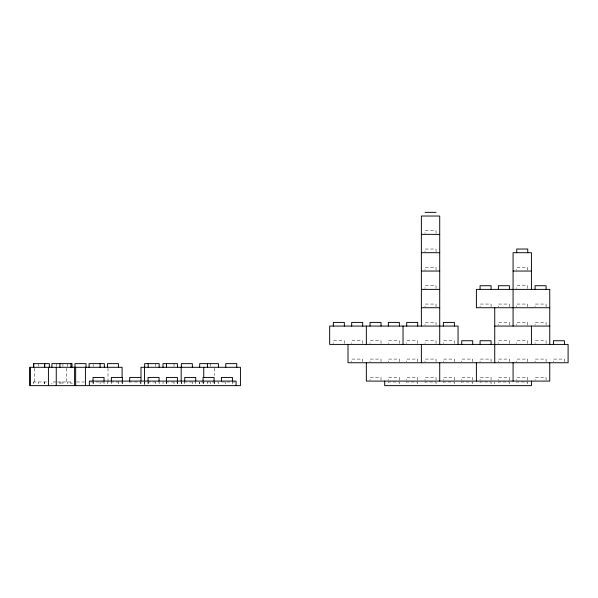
<?xml version="1.0" encoding="UTF-8"?>
<svg xmlns="http://www.w3.org/2000/svg" width="598" height="598" viewBox="0 0 598 598"><rect width="100%" height="100%" fill="white"/><g stroke="black" fill="none" stroke-linecap="round" stroke-linejoin="round"><path stroke-width="0.45" stroke-dasharray="2.99 2.24" d="M46.577 381.973L33.57 381.973L33.57 383.811M55.988 381.973L51.906 381.973L51.906 383.811M57.401 381.973L71.999 381.973L71.999 383.811M76.611 381.973L84.393 381.973M90.702 381.973L104.344 381.973L104.344 383.811M235.156 381.973L221.417 381.973L221.417 383.811M564.43 361.835L564.43 359.084L553.427 359.084L553.427 361.835M546.094 306.811L546.094 304.061L535.083 304.061L535.083 306.811M546.094 325.155L546.094 322.404L535.083 322.404L535.083 325.155M546.094 343.491L546.094 340.74L535.083 340.74L535.083 343.491M546.094 361.835L546.094 359.084L535.083 359.084L535.083 361.835M546.094 380.179L546.094 377.428L535.083 377.428L535.083 380.179M527.75 270.132L527.75 267.381L516.747 267.381L516.747 270.132M527.75 288.475L527.75 285.724L516.747 285.724L516.747 288.475M527.75 306.811L527.75 304.061L516.747 304.061L516.747 306.811M527.75 325.155L527.75 322.404L516.747 322.404L516.747 325.155M527.75 343.491L527.75 340.74L516.747 340.74L516.747 343.491M527.75 361.835L527.75 359.084L516.747 359.084L516.747 361.835M527.75 380.179L527.75 377.428L516.747 377.428L516.747 380.179M527.75 383.811L527.75 381.973L516.747 381.973L516.747 383.811M509.406 306.811L509.406 304.061L498.403 304.061L498.403 306.811M509.406 325.155L509.406 322.404L498.403 322.404L498.403 325.155M509.406 343.491L509.406 340.74L498.403 340.74L498.403 343.491M509.406 361.835L509.406 359.084L498.403 359.084L498.403 361.835M509.406 380.179L509.406 377.428L498.403 377.428L498.403 380.179M509.406 383.811L509.406 381.973L498.403 381.973L498.403 383.811M494.74 382.002L494.74 383.819M491.07 306.811L491.07 304.061L480.067 304.061L480.067 306.811M491.07 361.835L491.07 359.084L480.067 359.084L480.067 361.835M491.07 380.179L491.07 377.428L480.067 377.428L480.067 380.179M491.07 383.811L491.07 381.973L480.067 381.973L480.067 383.811M472.726 361.835L472.726 359.084L461.723 359.084L461.723 361.835M472.726 380.179L472.726 377.428L461.723 377.428L461.723 380.179M472.726 383.811L472.726 381.973L461.723 381.973L461.723 383.811M454.39 343.491L454.39 340.74L443.38 340.74L443.38 343.491M454.39 361.835L454.39 359.084L443.38 359.084L443.38 361.835M454.39 380.179L454.39 377.428L443.38 377.428L443.38 380.179M454.39 383.811L454.39 381.973L443.38 381.973L443.38 383.811M436.047 233.452L436.047 230.701L425.043 230.701L425.043 233.452M436.047 251.788L436.047 249.037L425.043 249.037L425.043 251.788M436.047 270.132L436.047 267.381L425.043 267.381L425.043 270.132M436.047 288.475L436.047 285.724L425.043 285.724L425.043 288.475M436.047 306.811L436.047 304.061L425.043 304.061L425.043 306.811M436.047 325.155L436.047 322.404L425.043 322.404L425.043 325.155M436.047 343.491L436.047 340.74L425.043 340.74L425.043 343.491M436.047 361.835L436.047 359.084L425.043 359.084L425.043 361.835M436.047 380.179L436.047 377.428L425.043 377.428L425.043 380.179M436.047 383.811L436.047 381.973L425.043 381.973L425.043 383.811M417.703 343.491L417.703 340.74L406.7 340.74L406.7 343.491M417.703 361.835L417.703 359.084L406.7 359.084L406.7 361.835M417.703 380.179L417.703 377.428L406.7 377.428L406.7 380.179M417.703 383.811L417.703 381.973L406.7 381.973L406.7 383.811M399.367 343.491L399.367 340.74L388.364 340.74L388.364 343.491M399.367 361.835L399.367 359.084L388.364 359.084L388.364 361.835M399.367 380.179L399.367 377.428L388.364 377.428L388.364 380.179M399.367 383.811L399.367 381.973L388.364 381.973L388.364 383.811M381.023 343.491L381.023 340.74L370.02 340.74L370.02 343.491M381.023 361.835L381.023 359.084L370.02 359.084L370.02 361.835M381.023 380.179L381.023 377.428L370.02 377.428L370.02 380.179M362.68 343.491L362.68 340.74L351.676 340.74L351.676 343.491M362.68 361.835L362.68 359.084L351.676 359.084L351.676 361.835M344.343 343.491L344.343 340.74L333.34 340.74L333.34 343.491M232.42 381.973L232.42 383.811M225.76 381.973L225.76 383.811M218.427 383.811L218.427 381.973L199.687 381.973L199.687 383.811M214.361 368.219L214.361 375.551M214.361 381.973L214.361 383.811M214.077 381.973L214.077 383.811M210.69 363.636L210.69 366.387M210.69 381.973L210.69 383.811M207.416 381.973L207.416 383.811M203.754 381.973L203.754 383.811M203.073 381.973L203.073 383.811M199.403 382.002L199.403 383.819M195.74 383.811L195.74 381.973L181.344 381.973L181.344 383.811M192.354 381.973L192.354 383.811M184.73 381.973L184.73 383.811M181.172 381.973L181.172 383.811M177.509 383.811L177.509 381.973L163.007 381.973L163.007 383.811M177.397 381.973L177.397 383.811M174.011 363.636L174.011 366.387M174.011 381.973L174.011 383.811M166.498 381.973L166.498 383.811M166.394 381.973L166.394 383.811M159.165 383.811L159.165 381.973L144.664 381.973L144.664 383.811M155.667 363.636L155.667 366.387M155.667 381.973L155.667 383.811M148.162 381.973L148.162 383.811M148.05 381.973L148.05 383.811M144.492 381.973L144.492 385.643M140.993 381.973L140.993 383.811M140.717 383.811L140.717 381.973L129.714 381.973L129.714 383.811M122.373 383.811L122.373 381.973L107.431 381.973L107.431 383.811M122.104 381.973L122.104 383.811M118.434 381.973L118.434 383.811M111.37 381.973L111.37 383.811M108.014 368.219L108.014 383.811M104.037 381.973L104.037 383.811M100.09 381.973L100.09 383.811M93.34 364.548L93.34 366.387M93.34 381.973L93.34 383.811M93.026 381.973L93.026 383.811M70.93 381.973L70.93 383.811M67.664 363.636L67.664 366.387M67.664 381.973L67.664 383.811M66.58 368.219L66.58 383.811M62.917 363.636L62.917 366.387M62.917 381.973L62.917 383.811M60.996 381.973L60.996 383.811M59.927 381.973L59.927 383.811M56.66 363.636L56.66 366.387M44.753 381.973L44.753 383.811M44.573 381.973L44.573 383.811M38.317 363.636L38.317 366.387M38.317 381.973L38.317 383.811M34.654 368.219L34.654 383.811M33.75 381.973L33.75 383.811"/><path stroke-width="0.9" d="M425.043 212.357L436.047 212.357M421.373 234.364L439.717 234.364M421.373 252.707L439.717 252.707M421.373 271.051L439.717 271.051M513.077 271.051L531.42 271.051M421.373 289.387L439.717 289.387M421.373 307.731L439.717 307.731M549.756 307.731L476.397 307.731L476.397 289.387L549.756 289.387L549.756 344.411M494.74 326.074L549.756 326.074M140.717 377.428L129.714 377.428L129.714 381.09M564.43 344.411L564.43 340.74L553.427 340.74L553.427 344.411M549.756 362.754L549.756 381.09L366.35 381.09L366.35 362.754M546.094 289.387L546.094 285.724L535.083 285.724L535.083 289.387M531.42 289.387L531.42 252.707L513.077 252.707L513.077 326.074M531.42 326.074L531.42 344.411M531.42 381.09L531.42 385.643L384.693 385.643L384.693 381.09M527.75 252.707L527.75 249.037L516.747 249.037L516.747 252.707M513.077 362.754L513.077 381.09M509.406 289.387L509.406 285.724L498.403 285.724L498.403 289.387M494.74 307.731L494.74 362.754M491.07 289.387L491.07 285.724L480.067 285.724L480.067 289.387M491.07 344.411L491.07 340.74L480.067 340.74L480.067 344.411M476.397 362.754L476.397 381.09M472.726 344.411L472.726 340.74L461.723 340.74L461.723 344.411M458.053 344.411L458.053 326.074L329.67 326.074L329.67 344.411L568.1 344.411L568.1 362.754L348.014 362.754L348.014 344.411M454.39 326.074L454.39 322.404L443.38 322.404L443.38 326.074M439.717 344.411L439.717 216.028L421.373 216.028L421.373 326.074M439.717 362.754L439.717 381.09M421.373 344.411L421.373 362.754M417.703 326.074L417.703 322.404L406.7 322.404L406.7 326.074M403.03 326.074L403.03 344.411M399.367 326.074L399.367 322.404L388.364 322.404L388.364 326.074M381.023 326.074L381.023 322.404L370.02 322.404L370.02 326.074M366.35 326.074L366.35 344.411M362.68 326.074L362.68 322.404L351.676 322.404L351.676 326.074M344.343 326.074L344.343 322.404L333.34 322.404L333.34 326.074M236.763 367.299L236.763 363.636L225.76 363.636L225.76 367.299M236.09 385.643L236.09 381.09L89.364 381.09L89.364 385.643M232.42 381.09L232.42 377.428L221.417 377.428L221.417 381.09M218.427 367.299L218.427 363.636L199.687 363.636L199.687 367.299M214.077 381.09L214.077 377.428L203.073 377.428L203.073 381.09M207.416 363.636L207.416 367.299M203.754 367.299L203.754 377.39M195.74 381.09L195.74 377.428L184.73 377.428L184.73 381.09M192.354 367.299L192.354 363.636L181.344 363.636L181.344 367.299M181.172 367.299L181.172 381.053M177.509 367.299L177.509 363.636L163.007 363.636L163.007 367.299M177.397 381.09L177.397 377.428L166.394 377.428L166.394 381.09M166.498 363.636L166.498 367.299M159.165 367.299L159.165 363.636L144.664 363.636L144.664 367.299M159.053 381.09L159.053 377.428L148.05 377.428L148.05 381.09M148.162 363.636L148.162 367.299M144.492 367.299L144.492 381.053M140.993 381.053L140.993 367.299L240.433 367.299L240.433 385.643L29.9 385.643L29.9 367.299L122.104 367.299L122.104 377.39M122.373 381.09L122.373 377.428L111.37 377.428L111.37 381.09M118.434 367.299L118.434 363.636L107.431 363.636L107.431 367.299M104.344 367.299L104.344 363.636L89.087 363.636L89.087 367.299M104.037 381.09L104.037 377.428L93.026 377.428L93.026 381.09M100.09 363.636L100.09 367.299M86.007 367.299L86.007 363.636L75.004 363.636L75.004 367.299M85.417 367.299L85.417 385.643M75.669 367.299L75.669 385.643M74.593 367.299L74.593 385.643M71.999 367.299L71.999 363.636L51.906 363.636L51.906 367.299M70.93 363.636L70.93 367.299M59.927 363.636L59.927 367.299M56.257 367.299L56.257 385.643M49.328 367.299L49.328 363.636L33.57 363.636L33.57 367.299M48.423 367.299L48.423 385.643M44.753 363.636L44.753 367.299M44.573 363.636L44.573 367.299M33.75 363.636L33.75 367.299M30.087 367.299L30.087 385.643"/></g></svg>
